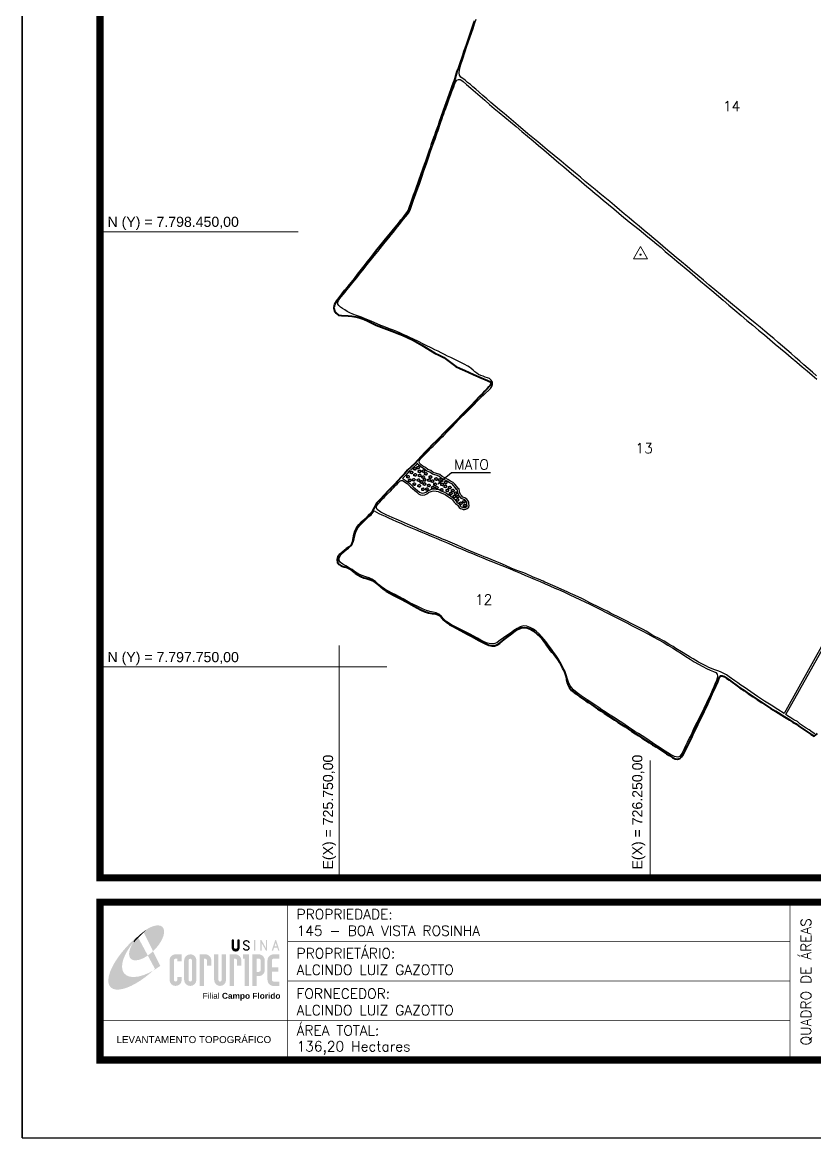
# Model space of a CAD drawing. Header units: inches. Extents: x 725240 to 727865, y 7796992 to 7800705.
# Drawn here: x 725240 to 726515, y 7796992 to 7798787 of the extents above; entities that cross this region are included whole.
import ezdxf
from ezdxf.enums import TextEntityAlignment as Align

# ---------------------------------------------------------------- set-up
doc = ezdxf.new("R2010")
doc.units = ezdxf.units.IN
doc.header["$MEASUREMENT"] = 0
doc.linetypes.add('CONTINUO', pattern=[0])
doc.linetypes.add('LIN0', pattern=[0])
doc.layers.add('0114000145', color=1, linetype='Continuous', lineweight=40)
doc.layers.add('MALHA', color=8, linetype='Continuous', lineweight=13)
for name, color, linetype in [('0114000145012', 5, 'Continuous'), ('0114000145013', 5, 'Continuous'), ('0114000145014', 5, 'Continuous'), ('0114000145015', 5, 'Continuous'), ('MARGEM', 7, 'CONTINUO'), ('MATO', 3, 'Continuous'), ('TEXTO', 7, 'Continuous')]:
    doc.layers.add(name, color=color, linetype=linetype)
doc.styles.add('ARIAL', font='arial.ttf')
doc.styles.add('ROMANS', font='romans')
doc.styles.add('Simplex', font='simplex.shx')
doc.styles.get("Standard").update_dxf_attribs({"font": 'arial.ttf'})

# ---------------------------------------------------------------- blocks, each defined once
blk = doc.blocks.new('mato')
at = {"layer": 'MATO', "color": 94, "linetype": 'CONTINUO'}
blk.add_lwpolyline([(734602, 7824195), (734601, 7824194), (734600, 7824193), (734599, 7824193), (734598, 7824192), (734597, 7824192), (734596, 7824192), (734595, 7824192), (734594, 7824193), (734593, 7824193), (734593, 7824194), (734592, 7824194), (734592, 7824195), (734592, 7824195), (734591, 7824196), (734591, 7824197), (734591, 7824197), (734591, 7824198), (734591, 7824199), (734591, 7824200), (734592, 7824201), (734592, 7824201), (734592, 7824201), (734592, 7824202), (734593, 7824202), (734594, 7824203), (734595, 7824204), (734594, 7824204), (734593, 7824204), (734593, 7824204), (734593, 7824205), (734592, 7824205), (734592, 7824206), (734591, 7824206), (734591, 7824207), (734591, 7824208), (734591, 7824209), (734591, 7824210), (734591, 7824211), (734591, 7824212), (734592, 7824212), (734592, 7824213), (734592, 7824213), (734593, 7824213), (734593, 7824214), (734594, 7824214), (734595, 7824215), (734595, 7824215), (734596, 7824215), (734597, 7824215), (734597, 7824215), (734598, 7824215), (734598, 7824215), (734599, 7824214), (734599, 7824214), (734600, 7824214), (734600, 7824213), (734600, 7824213), (734601, 7824213), (734601, 7824213), (734601, 7824214), (734601, 7824215), (734601, 7824216), (734602, 7824216), (734602, 7824217), (734602, 7824217), (734603, 7824217), (734603, 7824218), (734604, 7824218), (734604, 7824218), (734605, 7824218), (734606, 7824219), (734606, 7824219), (734607, 7824219), (734607, 7824219), (734608, 7824219), (734609, 7824219), (734609, 7824219), (734610, 7824218), (734610, 7824218), (734610, 7824218), (734611, 7824218), (734611, 7824217), (734611, 7824217), (734612, 7824216), (734612, 7824216), (734612, 7824215), (734612, 7824215), (734613, 7824214), (734613, 7824213), (734612, 7824212), (734612, 7824211), (734612, 7824210), (734612, 7824210), (734613, 7824210), (734614, 7824210), (734615, 7824210), (734615, 7824210), (734616, 7824210), (734617, 7824209), (734617, 7824209), (734618, 7824208), (734618, 7824208), (734619, 7824208), (734619, 7824207), (734619, 7824206), (734619, 7824204), (734619, 7824202), (734619, 7824202), (734618, 7824201), (734618, 7824200), (734618, 7824200), (734617, 7824199), (734616, 7824199), (734616, 7824199), (734615, 7824198), (734614, 7824198), (734613, 7824199), (734613, 7824199), (734612, 7824199), (734612, 7824197), (734613, 7824194), (734613, 7824194), (734613, 7824193), (734612, 7824192), (734612, 7824191), (734611, 7824191), (734611, 7824190), (734611, 7824190), (734610, 7824190), (734609, 7824189), (734609, 7824189), (734608, 7824189), (734607, 7824189), (734607, 7824189), (734606, 7824189), (734605, 7824189), (734605, 7824190), (734604, 7824190), (734604, 7824191), (734603, 7824191), (734603, 7824192), (734602, 7824192), (734602, 7824193), (734602, 7824194), (734602, 7824195)], dxfattribs=at)
blk = doc.blocks.new('A$C78F83FB3')
at = {"layer": 'MARGEM'}
h = blk.add_hatch(color=20, dxfattribs=at)
edge = h.paths.add_edge_path()
edge.add_ellipse((19.49, 23.77), major_axis=(-6.68, -6.67), ratio=0.469426, start_angle=292.7328, end_angle=601.2579)
edge.add_ellipse((22.83, 22.05), major_axis=(12.64, 11.29), ratio=0.457614, start_angle=79.9069, end_angle=107.9139)
edge = h.paths.add_edge_path()
edge.add_ellipse((18.28, 18.7), major_axis=(13.95, 13.59), ratio=0.386848, start_angle=63.9612, end_angle=264.5993)
edge.add_ellipse((22.83, 22.05), major_axis=(12.64, 11.29), ratio=0.457614, start_angle=107.9139, end_angle=245.1182, ccw=False)
edge.add_ellipse((19.49, 23.77), major_axis=(-6.68, -6.67), ratio=0.469426, start_angle=241.2579, end_angle=292.7328, ccw=False)
for color, points in [(20, [(15.46, 26.12), (14.17, 24.81), (14.06, 24.24), (14.39, 23.97), (14.67, 24.54), (19.47, 29.32), (18.48, 28.66), (17.31, 27.78)]), (7, [(58.42, 24.9), (57.9, 24.9), (57.9, 21.73, -0.414214), (57.15, 20.98), (56.84, 20.98, -0.414214), (56.09, 21.73), (56.09, 24.9), (55.57, 24.9), (55.57, 21.73, 0.414214), (56.84, 20.46), (57.15, 20.46, 0.414214), (58.42, 21.73)]), (7, [(61.7, 24.9), (61.23, 24.9, 0.396318), (60.04, 23.78), (60.04, 23.72, 0.151912), (60.39, 22.97), (60.46, 22.92), (62.18, 22), (62.85, 21.83, 0.12407), (62.51, 22.42), (60.75, 23.36, -0.13192), (60.56, 23.77, -0.385578), (61.23, 24.37), (61.7, 24.37, -0.414214), (62.37, 23.7), (62.89, 23.7, 0.414214)]), (7, [(62.37, 23.7), (62.89, 23.7, 0.414214), (61.7, 24.9), (61.23, 24.9, 0.396318), (60.04, 23.78), (60.04, 23.72, 0.151912), (60.39, 22.97), (60.46, 22.92), (62.18, 22), (62.18, 22, -0.131921), (62.37, 21.59, -0.385578), (61.7, 20.98), (61.23, 20.98, -0.414214), (60.56, 21.65), (60.04, 21.65, 0.414214), (61.23, 20.46), (61.7, 20.46, 0.402546), (62.89, 21.61, 0.165292), (62.51, 22.42), (60.75, 23.36, -0.13192), (60.56, 23.77, -0.385578), (61.23, 24.37), (61.7, 24.37, -0.414214)]), (7, [(30.97, 12.46), (29.13, 12.46), (29.13, 8.21, 1), (34.29, 8.21), (34.29, 9.41), (32.45, 9.41), (32.45, 8.21, -1), (30.97, 8.21)])]:
    blk.add_hatch(color=color, dxfattribs=at).paths.add_polyline_path(points)
h = blk.add_hatch(color=7, dxfattribs=at)
h.paths.add_polyline_path([(65.24, 24.9), (64.72, 24.9), (64.72, 20.46), (65.24, 20.46)])
h.paths.add_polyline_path([(67.38, 20.46), (67.9, 20.46), (67.9, 23.74), (69.74, 20.46), (70.23, 20.46), (70.23, 24.9), (69.71, 24.9), (69.71, 21.58), (67.85, 24.9), (67.38, 24.9)])
h.paths.add_polyline_path([(72.17, 20.46), (72.72, 20.46), (73.14, 21.73), (74.49, 21.73), (74.9, 20.46), (75.45, 20.46), (74, 24.9), (73.62, 24.9)])
h.paths.add_polyline_path([(73.81, 23.8), (74.32, 22.25), (73.31, 22.25)], flags=16)
h = blk.add_hatch(color=7, dxfattribs=at)
h.paths.add_polyline_path([(31.71, 18.93, 0.414214), (29.13, 16.35), (29.13, 12.46), (30.97, 12.46), (30.97, 16.35, -0.414214), (31.71, 17.09), (32.45, 17.09), (32.45, 16.02), (34.29, 16.02), (34.29, 18.93)])
h.paths.add_polyline_path([(44.15, 17.09, -0.414214), (44.89, 16.35), (44.89, 14.1), (46.72, 14.1), (46.72, 16.17, 0.433937), (44.15, 18.93), (41.77, 18.93), (41.77, 12.46), (43.61, 12.46), (43.61, 17.09)])
h.paths.add_polyline_path([(43.61, 12.46), (41.77, 12.46), (41.77, 5.62), (43.61, 5.62)])
h.paths.add_polyline_path([(47.92, 12.46), (49.75, 12.46), (49.75, 18.93), (47.92, 18.93)])
h.paths.add_polyline_path([(52.91, 18.93), (51.08, 18.93), (51.08, 12.46), (52.91, 12.46)])
h.paths.add_polyline_path([(51.08, 8.12, -1), (49.75, 8.12), (49.75, 12.46), (47.92, 12.46), (47.92, 8.12, 1), (52.91, 8.12), (52.91, 12.46), (51.08, 12.46)])
h.paths.add_polyline_path([(54.41, 12.46), (56.25, 12.46), (56.25, 17.09), (56.79, 17.09, -0.414214), (57.53, 16.35), (57.53, 14.1), (59.36, 14.1), (59.36, 16.17, 0.433937), (56.79, 18.93), (54.41, 18.93)])
h.paths.add_polyline_path([(56.25, 12.46), (54.41, 12.46), (54.41, 5.62), (56.25, 5.62)])
h.paths.add_polyline_path([(60.73, 12.46), (62.58, 12.46), (62.58, 18.93), (60.02, 18.93), (60.02, 17.08), (60.73, 17.08)])
h.paths.add_polyline_path([(62.58, 12.46), (60.73, 12.46), (60.73, 5.62), (62.58, 5.62)])
h.paths.add_polyline_path([(64.06, 12.46), (65.82, 12.46), (65.82, 17.17), (66.66, 17.17, -0.450417), (67.48, 16.25), (67.48, 12.46), (69.24, 12.46, 0.002307), (69.24, 12.48, 0.005282), (69.23, 12.54, -0.000938), (69.23, 12.53), (69.23, 16.17, 0.433937), (66.66, 18.93), (64.06, 18.93)])
h.paths.add_polyline_path([(64.06, 5.62), (65.82, 5.62), (65.82, 9.77), (66.66, 9.77, 0.426056), (69.24, 12.46), (67.48, 12.46), (67.48, 12.45, -0.450417), (66.66, 11.53), (65.82, 11.53), (65.82, 12.46), (64.06, 12.46)])
h.paths.add_polyline_path([(70.37, 12.46), (74.87, 12.46), (74.87, 13.44), (72.21, 13.44), (72.21, 16.35, -0.414214), (72.95, 17.09), (75.38, 17.09), (75.38, 18.93), (72.95, 18.93, 0.414214), (70.37, 16.35)])
h.paths.add_polyline_path([(72.21, 11.62), (74.87, 11.62), (74.87, 12.46), (70.37, 12.46), (70.37, 8.21, 0.414214), (72.95, 5.62), (75.38, 5.62), (75.38, 7.47), (72.95, 7.47, -0.414214), (72.21, 8.21)])
h = blk.add_hatch(color=7, dxfattribs=at)
h.paths.add_polyline_path([(35.29, 16.35), (35.29, 8.21, 1), (40.46, 8.21, 0.016978), (40.45, 8.38), (40.45, 16.17, 0.433937), (37.88, 18.93), (37.87, 18.93, 0.41391)])
h.paths.add_polyline_path([(38.62, 16.35), (38.62, 8.21, -1), (37.13, 8.21), (37.13, 16.35, -1)], flags=16)
at = {"layer": 'MARGEM', "linetype": 'Continuous'}
blk.add_lwpolyline([(58.42, 24.9), (57.9, 24.9), (57.9, 21.73, -0.414214), (57.15, 20.98), (56.84, 20.98, -0.414214), (56.09, 21.73), (56.09, 24.9), (55.57, 24.9), (55.57, 21.73, 0.414214), (56.84, 20.46), (57.15, 20.46, 0.414214), (58.42, 21.73), (58.42, 24.9)], format="xyb", close=True, dxfattribs=at)
at = {"layer": 'MARGEM', "color": 252, "insert": (43.05, 2.72), "char_height": 2.5, "attachment_point": 1, "style": 'ARIAL'}
blk.add_mtext_dynamic_manual_height_columns('Filial {\\fArial|b1|i0|c0|p34;Campo Florido}', width=33.0271, gutter_width=2.46, heights=[2.95], dxfattribs=at)

msp = doc.modelspace()

# ---------------------------------------------------------------- linework, layer by layer
at = {"layer": '0114000145'}
msp.add_lwpolyline([(725967.6, 7798789.4), (725965.6, 7798783.4), (725961.3, 7798770.5), (725956.9, 7798757.9), (725954.7, 7798751.6), (725952.5, 7798745.7), (725950.5, 7798739.9), (725948.7, 7798734.3), (725947, 7798729.3), (725945.5, 7798724.9), (725944.1, 7798720.5), (725942.8, 7798716.8), (725941.8, 7798713.7), (725940.7, 7798710.8), (725939.8, 7798708.8), (725939.4, 7798708), (725935.7, 7798695.9), (725934.7, 7798692.8), (725933.2, 7798689.2), (725931.5, 7798684.8), (725929.8, 7798680), (725923.9, 7798663.6), (725921.8, 7798657.7), (725919.8, 7798651.7), (725917.6, 7798645.6), (725913.5, 7798633.5), (725911.4, 7798627.6), (725909.4, 7798621.7), (725907.4, 7798616), (725905.4, 7798610.6), (725903.7, 7798605.6), (725902.4, 7798601.5), (725898.3, 7798591.5), (725897.9, 7798588.6), (725896.7, 7798585.1), (725895.4, 7798581.4), (725892.4, 7798573.3), (725889.1, 7798563.5), (725887.2, 7798558.1), (725885.1, 7798552.2), (725880.8, 7798539.9), (725878.5, 7798534), (725876.4, 7798527.9), (725874.1, 7798521.6), (725871.9, 7798515.2), (725869.6, 7798508.8), (725867.5, 7798502.5), (725865.2, 7798496.2), (725863.1, 7798489.9), (725860.6, 7798483.9), (725857.3, 7798478.5), (725853.4, 7798473.7), (725849.2, 7798468.6), (725845.1, 7798463.4), (725837.1, 7798453.4), (725833, 7798448.5), (725824.5, 7798438.2), (725820, 7798432.7), (725815.3, 7798426.8), (725810.5, 7798420.7), (725800.3, 7798407.5), (725795.1, 7798401.1), (725790.1, 7798394.8), (725779.5, 7798381.4), (725774.3, 7798374.5), (725769, 7798367.9), (725763.7, 7798361.6), (725758.6, 7798355.4), (725753.9, 7798349.4), (725749.6, 7798343.8), (725745.4, 7798338.4), (725742.2, 7798333.1), (725741.2, 7798327.7), (725742.2, 7798322.8), (725744.9, 7798318.8), (725748.8, 7798316), (725753.6, 7798315), (725764.2, 7798314.8), (725770.2, 7798314.3), (725776.6, 7798313.3), (725783.1, 7798311.7), (725789.4, 7798309.3), (725795.5, 7798306.5), (725801.9, 7798303.4), (725809.6, 7798299.9), (725817.9, 7798296.4), (725826.3, 7798293.1), (725834.9, 7798290.1), (725843.4, 7798287), (725851.8, 7798283.7), (725859.9, 7798280), (725867.9, 7798276.2), (725875.6, 7798272), (725882.9, 7798267.6), (725890, 7798263.3), (725903.7, 7798254.7), (725910.9, 7798251.4), (725918.1, 7798247.9), (725924.7, 7798243), (725930.9, 7798237.9), (725937.4, 7798233.2), (725944.5, 7798229.7), (725951.9, 7798226.6), (725959, 7798223.5), (725965.9, 7798220.4), (725978.3, 7798214.9), (725988.5, 7798210.6), (725991.9, 7798209.1), (725993.6, 7798207.4), (725993.9, 7798205.2), (725992.7, 7798202.7), (725990.6, 7798200.2), (725988, 7798197.1), (725984.4, 7798193.3), (725980.4, 7798189.4), (725976.3, 7798185.3), (725967.5, 7798176.1), (725962.5, 7798170.8), (725957.3, 7798165.5), (725951.8, 7798160.1), (725934.9, 7798142.7), (725929, 7798136.8), (725923.2, 7798130.9), (725917.4, 7798125), (725911.6, 7798119), (725905.7, 7798113), (725899.7, 7798106.9), (725893.7, 7798100.8), (725887.7, 7798094.6), (725881.8, 7798088.3), (725876.3, 7798082.6), (725871, 7798076.7), (725859.7, 7798066.2), (725854.9, 7798060.5), (725849.5, 7798054.9), (725844.1, 7798049.1), (725838.7, 7798043.4), (725833.4, 7798037.8), (725827.7, 7798032.1), (725823.1, 7798027.2), (725814.7, 7798018), (725810.3, 7798013.6), (725802.2, 7797999), (725798.9, 7797995), (725794.8, 7797990.7), (725790.7, 7797987), (725785.9, 7797983.2), (725781.4, 7797978.6), (725777.7, 7797973.7), (725775, 7797968.3), (725773.4, 7797962.6), (725772.5, 7797956.7), (725771.4, 7797951), (725768.9, 7797945.9), (725765.2, 7797942.2), (725761.3, 7797939.6), (725757.8, 7797937), (725754.4, 7797934.5), (725750.7, 7797930.9), (725747.7, 7797926.9), (725746.5, 7797922.3), (725747.3, 7797917.9), (725749.7, 7797914.5), (725753.3, 7797912.2), (725757.9, 7797910.6), (725762.8, 7797909.8), (725766.9, 7797907.4), (725771.2, 7797903.8), (725775.5, 7797900.7), (725779.9, 7797897.8), (725784.5, 7797895.1), (725789.5, 7797893.3), (725794.5, 7797892), (725799.2, 7797890.6), (725803.7, 7797888.7), (725807.9, 7797885.7), (725812, 7797882.2), (725816.1, 7797878.6), (725820.5, 7797875), (725825.5, 7797871.8), (725831.2, 7797868.6), (725837.3, 7797865.4), (725843.8, 7797862.1), (725850.3, 7797858.6), (725856.9, 7797855.1), (725863.2, 7797851.6), (725869.3, 7797848.2), (725875.2, 7797844.9), (725881.2, 7797841.8), (725887.2, 7797838.9), (725893.3, 7797837), (725899.5, 7797835.6), (725905.4, 7797834.9), (725910.5, 7797833), (725914.5, 7797829.4), (725918.1, 7797825.2), (725922.3, 7797821.3), (725927.2, 7797818.1), (725932.6, 7797815.1), (725938.5, 7797812.1), (725944.4, 7797808.9), (725950.4, 7797805.6), (725956.5, 7797802.3), (725962.8, 7797799), (725975, 7797792.3), (725980.4, 7797789.3), (725985.8, 7797786.7), (725990.9, 7797784.7), (725995.4, 7797783.7), (725999.7, 7797783.9), (726003.8, 7797785.5), (726008.1, 7797788.2), (726012.7, 7797791.6), (726017.7, 7797795.3), (726027.9, 7797803), (726033, 7797807), (726037.7, 7797810.5), (726042.5, 7797812.7), (726047.4, 7797813.1), (726052.5, 7797812.4), (726057.6, 7797810.5), (726063.3, 7797807), (726068.6, 7797802.6), (726073.4, 7797798), (726077.6, 7797793.4), (726081.3, 7797788.6), (726084.1, 7797784.4), (726086.3, 7797781.3), (726089.4, 7797776.6), (726092, 7797773.4), (726095.2, 7797770), (726098.3, 7797765.9), (726101.4, 7797761.7), (726104.2, 7797757.3), (726106.8, 7797752.7), (726109.3, 7797747.9), (726111.7, 7797743.2), (726113.7, 7797738.6), (726115, 7797733.9), (726115.7, 7797729.4), (726116.5, 7797724.8), (726118.2, 7797720.3), (726120.7, 7797715.8), (726123.9, 7797712), (726127.8, 7797708.6), (726132.4, 7797705.7), (726137.1, 7797701.7), (726141.9, 7797698.6), (726146.5, 7797695.4), (726151.1, 7797692.2), (726155.7, 7797689), (726165.4, 7797682.5), (726170.6, 7797679), (726176.1, 7797675.5), (726192.7, 7797664.7), (726198.3, 7797661), (726203.9, 7797657.3), (726209.4, 7797653.6), (726214.8, 7797649.9), (726220.4, 7797646.3), (726225.9, 7797642.8), (726231.4, 7797639.2), (726237, 7797635.6), (726248.4, 7797628.2), (726254.1, 7797624.5), (726259.7, 7797620.9), (726265.4, 7797617.2), (726276.6, 7797610.1), (726281.4, 7797606.9), (726286.1, 7797604.1), (726290.3, 7797602), (726294.2, 7797601.2), (726298, 7797602.3), (726300.9, 7797605), (726303.4, 7797609), (726306, 7797613.8), (726308.7, 7797619.2), (726311.4, 7797624.5), (726313.9, 7797629.7), (726316.5, 7797634.9), (726319.1, 7797640.6), (726321.6, 7797646.1), (726324.1, 7797651.4), (726326.7, 7797657), (726329.6, 7797663), (726332.6, 7797669.1), (726335.8, 7797675.4), (726338.9, 7797681.6), (726341.7, 7797687.6), (726344.5, 7797693.8), (726347.2, 7797700), (726350.2, 7797706.3), (726353.2, 7797712.7), (726355.9, 7797718.6), (726358.3, 7797723.9), (726360.4, 7797728.9), (726361.8, 7797733), (726363.6, 7797735.1), (726366.1, 7797735.5), (726369.2, 7797734.3), (726372.9, 7797731.8), (726377.1, 7797728.9), (726382.3, 7797725.2), (726388.2, 7797720.8), (726394.6, 7797716.3), (726401.2, 7797711.7), (726408.1, 7797706.9), (726415.2, 7797702), (726422.4, 7797697.2), (726429.8, 7797692.3), (726444.5, 7797683), (726451.7, 7797678.3), (726466.1, 7797669.2), (726468.9, 7797667.8), (726474.2, 7797664.4), (726479.6, 7797660.8), (726485.3, 7797658.3), (726489.2, 7797654.6), (726494.4, 7797651.3), (726499.2, 7797648.1), (726503.7, 7797644.9), (726508.5, 7797641.5), (726514.3, 7797638.2), (726519.3, 7797642.3)], dxfattribs=at)
at = {"layer": '0114000145012'}
msp.add_lwpolyline([(725801.2, 7797994.7), (725806, 7798001.1), (725806, 7798001.1), (725809.7, 7797999), (725813.9, 7797996.8), (725818.6, 7797994.5), (725823.7, 7797992.1), (725829.2, 7797989.5), (725835.2, 7797986.9), (725841.9, 7797983.9), (725849.2, 7797980.8), (725856.8, 7797977.5), (725864.7, 7797974), (725872.8, 7797970.6), (725881.1, 7797967.1), (725889.4, 7797963.7), (725897.6, 7797960.2), (725906, 7797956.8), (725914.4, 7797953.3), (725922.7, 7797949.7), (725931, 7797946), (725939.3, 7797942.6), (725947.6, 7797939.1), (725955.9, 7797935.5), (725964.3, 7797932), (725972.8, 7797928.6), (725981.2, 7797925.1), (725989.7, 7797921.7), (725998.4, 7797918.2), (726007.3, 7797914.7), (726016, 7797911.2), (726024.7, 7797907.5), (726033.3, 7797903.9), (726041.8, 7797900.4), (726049.8, 7797897), (726057.6, 7797893.6), (726065.4, 7797890.3), (726073.3, 7797887.1), (726081.1, 7797883.6), (726089, 7797880), (726097.1, 7797876.6), (726105.2, 7797873), (726113.2, 7797869.4), (726121.2, 7797865.6), (726129.2, 7797862), (726137.2, 7797858.2), (726145.2, 7797854.4), (726153.4, 7797850.5), (726161.8, 7797846.4), (726170.3, 7797842.1), (726178.6, 7797837.7), (726187, 7797833.3), (726195.4, 7797829.1), (726203.9, 7797824.7), (726212.5, 7797820.4), (726221.2, 7797816), (726229.8, 7797811.5), (726238.2, 7797807), (726246.6, 7797802.7), (726254.8, 7797798.2), (726262.9, 7797793.8), (726270.9, 7797789.4), (726278.6, 7797784.9), (726286.2, 7797780.4), (726293.6, 7797775.8), (726300.8, 7797771.2), (726307.7, 7797766.6), (726314.5, 7797762.3), (726321.2, 7797758.1), (726328, 7797754.2), (726334.7, 7797750.5), (726341, 7797747.4), (726346.7, 7797744.7), (726351.9, 7797742.4), (726355.9, 7797740.6), (726358, 7797738.1), (726358.7, 7797735), (726358.2, 7797731.6), (726356.9, 7797727.8), (726355, 7797723.3), (726352.8, 7797717.8), (726350, 7797711.8), (726347.1, 7797705.4), (726344.1, 7797698.8), (726340.9, 7797692.1), (726337.9, 7797685.6), (726334.9, 7797679.3), (726331.7, 7797672.9), (726328.6, 7797666.8), (726325.4, 7797660.5), (726322.1, 7797654.1), (726319.5, 7797648.4), (726317.1, 7797643), (726314.6, 7797637.8), (726312.1, 7797632.7), (726309.8, 7797627.9), (726307.3, 7797622.9), (726305, 7797617.8), (726302.8, 7797613), (726300.1, 7797608.8), (726297.5, 7797605.7), (726294.7, 7797604.5), (726291.8, 7797604.9), (726289.4, 7797605.8), (726286.3, 7797607.2), (726282.8, 7797608.9), (726278.7, 7797611.4), (726274.2, 7797614.2), (726269.5, 7797617.3), (726264.5, 7797620.6), (726259.3, 7797624), (726254.1, 7797627.5), (726248.7, 7797631.2), (726243, 7797635), (726237.2, 7797638.8), (726231.4, 7797642.4), (726225.8, 7797645.9), (726220.4, 7797649.3), (726215.2, 7797652.9), (726210, 7797656.5), (726204.6, 7797660.1), (726199.2, 7797663.7), (726194, 7797667.1), (726188.7, 7797670.5), (726183.2, 7797673.9), (726177.8, 7797677.5), (726172.4, 7797680.9), (726167.4, 7797684.3), (726162.6, 7797687.6), (726157.8, 7797690.8), (726153.1, 7797694), (726148.6, 7797697), (726143.9, 7797700), (726139.4, 7797703.2), (726134.9, 7797706.3), (726129.9, 7797709.9), (726126.8, 7797712.8), (726123.8, 7797716.4), (726121, 7797720.5), (726118.9, 7797725), (726117.2, 7797730.1), (726115.6, 7797735.5), (726113.4, 7797741.3), (726110.7, 7797747.4), (726107.8, 7797753.1), (726104.7, 7797758.6), (726101.6, 7797763.8), (726098.3, 7797768.7), (726094.7, 7797773.5), (726091.3, 7797778.4), (726087.7, 7797783.3), (726083.9, 7797788.4), (726079.7, 7797793.6), (726075.6, 7797798.6), (726071.5, 7797803.2), (726067, 7797807.2), (726062.3, 7797810.4), (726057.3, 7797813.1), (726051.9, 7797815.1), (726046.4, 7797815.6), (726041.1, 7797814.2), (726036.1, 7797811.6), (726030.9, 7797808.1), (726025.3, 7797804.1), (726019.7, 7797800.1), (726014.1, 7797796.3), (726008.9, 7797792.5), (726004, 7797789), (725999.1, 7797786.9), (725994, 7797786.8), (725988.7, 7797787.9), (725983.4, 7797790.2), (725977.9, 7797793), (725972.3, 7797796), (725966.5, 7797799), (725960.4, 7797802.4), (725954.1, 7797805.8), (725947.5, 7797809), (725941.2, 7797812.3), (725934.9, 7797815.5), (725928.7, 7797818.7), (725923.2, 7797822.2), (725918.5, 7797826.4), (725914.5, 7797830.8), (725910.4, 7797834.4), (725905.8, 7797836.7), (725901, 7797837.8), (725895.7, 7797838.9), (725890.5, 7797840.7), (725885.2, 7797842.9), (725879.8, 7797845.3), (725874.5, 7797847.8), (725869.3, 7797850.3), (725863.8, 7797853), (725858.2, 7797856.1), (725852.6, 7797859.2), (725847, 7797862.5), (725841.2, 7797865.6), (725835.2, 7797868.5), (725829.2, 7797871.5), (725823.4, 7797875), (725817.8, 7797878.8), (725812.9, 7797882.1), (725808.3, 7797887.1), (725802.6, 7797891.1), (725798.1, 7797892.9), (725792.5, 7797894.8), (725786.8, 7797896.6), (725781.3, 7797899), (725775.9, 7797902.2), (725771, 7797906.3), (725764.9, 7797909.6), (725760.6, 7797912.6), (725755.8, 7797915), (725751.9, 7797917.6), (725749.8, 7797921.1), (725749.7, 7797924.8), (725751.2, 7797928.5), (725753.8, 7797931.9), (725757.2, 7797934.9), (725761.1, 7797937.9), (725765, 7797941), (725768.7, 7797944.5), (725771.4, 7797948.2), (725773.1, 7797951.9), (725774.1, 7797955.8), (725775, 7797960.3), (725776, 7797964.9), (725777.7, 7797969.5), (725780.4, 7797974), (725784, 7797978.4), (725788.4, 7797982.8), (725793.2, 7797987.4), (725797.6, 7797991.6), (725801.2, 7797994.7)], close=True, dxfattribs=at)
at = {"layer": '0114000145013'}
msp.add_lwpolyline([(726701.2, 7798097.7), (726465.9, 7797674.6), (726455.6, 7797681.3), (726445, 7797688), (726434.1, 7797694.8), (726422.8, 7797702.3), (726412, 7797709.6), (726401.3, 7797716.9), (726396.3, 7797720.4), (726391.4, 7797723.9), (726386.7, 7797727.3), (726377.5, 7797734), (726373.1, 7797736.9), (726368.8, 7797739.2), (726364.7, 7797741.1), (726360.6, 7797742.7), (726352.7, 7797745.7), (726348.7, 7797747.3), (726344.5, 7797749), (726340.6, 7797750.8), (726336.5, 7797752.8), (726332.3, 7797755), (726328.2, 7797757.4), (726323.8, 7797760), (726319.2, 7797762.7), (726314.7, 7797765.5), (726310.1, 7797768.3), (726300.8, 7797774), (726291.7, 7797779.6), (726287, 7797782.5), (726282.1, 7797785.4), (726272.5, 7797791), (726262.7, 7797796.3), (726257.8, 7797798.9), (726253, 7797801.6), (726243.6, 7797807.3), (726239.1, 7797809.8), (726231.7, 7797813.7), (726218.7, 7797820.2), (726213.7, 7797822.8), (726202.9, 7797828.1), (726197.4, 7797830.8), (726191.9, 7797833.6), (726186.4, 7797836.4), (726180.9, 7797839.3), (726175.4, 7797842.1), (726169.7, 7797845), (726153.4, 7797853), (726148.5, 7797855.5), (726143.6, 7797858), (726139, 7797860.2), (726125.7, 7797866.3), (726121.2, 7797868.4), (726116.5, 7797870.5), (726093.6, 7797880.9), (726085.9, 7797884.2), (726083.7, 7797885.2), (726080.8, 7797886.3), (726077.8, 7797887.5), (726070.6, 7797890.7), (726062, 7797894.4), (726057.8, 7797896.2), (726053.8, 7797898), (726049.5, 7797899.9), (726045.1, 7797901.6), (726035.7, 7797905), (726026.5, 7797908.8), (726017.6, 7797912.9), (726008.9, 7797916.7), (726000.8, 7797920), (725987.7, 7797925.1), (725983.1, 7797927), (725978.5, 7797928.9), (725974, 7797930.8), (725961.2, 7797936.2), (725953.6, 7797939.3), (725946.6, 7797942.5), (725939.7, 7797945.6), (725928.3, 7797950.5), (725920.9, 7797953.6), (725916.3, 7797955.5), (725911.7, 7797957.2), (725902.4, 7797961), (725893.1, 7797964.9), (725883.9, 7797968.9), (725874.6, 7797972.9), (725864.7, 7797977.2), (725854.9, 7797981.6), (725845.2, 7797985.9), (725835.2, 7797990.1), (725825.4, 7797994.6), (725816.9, 7797998.8), (725811, 7798003), (725809.9, 7798005.5), (725810.1, 7798008.2), (725811.3, 7798010.6), (725813.1, 7798012.8), (725815.3, 7798015.1), (725819.7, 7798020.1), (725822, 7798022.6), (725824.5, 7798025.1), (725827.3, 7798027.6), (725832.7, 7798033.1), (725835.3, 7798035.9), (725837.9, 7798038.7), (725840.5, 7798041.4), (725843, 7798043.9), (725845.5, 7798046.4), (725847.4, 7798048.8), (725849.5, 7798049.9), (725851.9, 7798049.6), (725854.3, 7798048), (725856.6, 7798046.3), (725859.1, 7798044.8), (725861.8, 7798042), (725864.5, 7798039.4), (725867.8, 7798036.6), (725871, 7798033.9), (725874.2, 7798031.3), (725877.3, 7798028.5), (725880.6, 7798026.9), (725884, 7798026.3), (725887.5, 7798026.9), (725890.8, 7798028.4), (725893.7, 7798030.2), (725896.4, 7798031.7), (725899.2, 7798032.6), (725902.3, 7798033), (725905.7, 7798032.7), (725909.1, 7798032.1), (725912.6, 7798030.4), (725916.4, 7798028.8), (725920.5, 7798027.3), (725924.2, 7798024.5), (725927.3, 7798022.5), (725929.9, 7798020.5), (725932.1, 7798018.6), (725933.5, 7798017.2), (725935.1, 7798014.9), (725937.1, 7798012.8), (725939.1, 7798010.9), (725941, 7798009.3), (725942.8, 7798006), (725945.2, 7798004.8), (725947.1, 7798004.2), (725949.3, 7798003.2), (725951.3, 7798003.2), (725953.5, 7798003.4), (725955.6, 7798004.5), (725958.6, 7798006.7), (725958.8, 7798009.4), (725958.3, 7798012), (725958.2, 7798015), (725956.7, 7798017.5), (725955.1, 7798019.9), (725951.9, 7798021.6), (725948.7, 7798023.1), (725946.9, 7798025.4), (725945.2, 7798027.4), (725943.9, 7798030), (725943.2, 7798032.7), (725942.9, 7798035.6), (725940.9, 7798037.4), (725939, 7798040.2), (725936.1, 7798043.8), (725933.3, 7798046.6), (725928.9, 7798048.7), (725924.8, 7798051.1), (725920.7, 7798053.3), (725915.7, 7798056.1), (725911.7, 7798059.4), (725906.7, 7798061.2), (725901.3, 7798062.5), (725897.1, 7798065.6), (725892.5, 7798067.3), (725888.7, 7798070.6), (725884.7, 7798072.9), (725881.8, 7798074.9), (725879.4, 7798077.1), (725878.4, 7798079.4), (725879.3, 7798082.3), (725881.4, 7798085), (725883.9, 7798087.7), (725886.8, 7798090.6), (725889.7, 7798093.5), (725892.5, 7798096.3), (725898.1, 7798102.3), (725901, 7798105.2), (725903.9, 7798107.9), (725906.6, 7798110.5), (725909.2, 7798113.2), (725914.6, 7798118.8), (725917.5, 7798121.7), (725923.7, 7798128), (725930.6, 7798135.2), (725938.2, 7798143.1), (725942.1, 7798147.2), (725946.3, 7798151.4), (725950.8, 7798155.7), (725955.1, 7798160), (725958.5, 7798163.7), (725961.8, 7798166.9), (725965, 7798170.1), (725968, 7798173.3), (725971, 7798176.5), (725974, 7798179.6), (725977, 7798182.5), (725982.9, 7798187.9), (725985.5, 7798190.5), (725990.6, 7798195.3), (725993.3, 7798197.8), (725995.6, 7798200.8), (725996.8, 7798204.3), (725996.4, 7798208.1), (725994.6, 7798211.2), (725991.7, 7798213.6), (725988.3, 7798215), (725984.8, 7798216.2), (725981.3, 7798217.4), (725977.8, 7798218.8), (725974.2, 7798220.5), (725971.1, 7798222.6), (725968.3, 7798224.8), (725965.4, 7798227.2), (725962.4, 7798229.8), (725959.3, 7798232), (725956.6, 7798233.7), (725951, 7798236.7), (725947.5, 7798238.6), (725943.5, 7798240.6), (725939, 7798242.9), (725929.3, 7798247.6), (725924.2, 7798250), (725919.2, 7798252.6), (725914.1, 7798255.1), (725908.9, 7798257.6), (725903.8, 7798260.1), (725898.7, 7798262.6), (725888.6, 7798267.7), (725883.6, 7798270.2), (725878.7, 7798272.8), (725868.6, 7798277.7), (725863.4, 7798280.1), (725858.2, 7798282.6), (725853, 7798284.9), (725847.7, 7798287.2), (725842.5, 7798289.3), (725837.4, 7798291.4), (725832.2, 7798293.4), (725821.8, 7798297.3), (725816.7, 7798299.3), (725806.3, 7798304), (725801.1, 7798306.1), (725790.7, 7798310.2), (725785.8, 7798312.3), (725781, 7798314.2), (725776.3, 7798315.8), (725771.7, 7798317.5), (725767.1, 7798319.6), (725762.9, 7798321.8), (725758.9, 7798324.2), (725755.2, 7798326.4), (725751.8, 7798328.8), (725749.1, 7798331.1), (725747.7, 7798333.7), (725747.8, 7798336.5), (725749, 7798339.4), (725751.1, 7798342.4), (725756.5, 7798349.2), (725759.4, 7798352.8), (725762.4, 7798356.5), (725765.5, 7798360.4), (725771.7, 7798368.2), (725774.9, 7798372.1), (725778.2, 7798376.1), (725781.4, 7798380.1), (725784.7, 7798384.2), (725788.1, 7798388.4), (725791.5, 7798392.8), (725795, 7798397.1), (725802, 7798405.8), (725809, 7798414.5), (725812.4, 7798418.9), (725815.8, 7798423.3), (725819.3, 7798427.8), (725826.5, 7798436.5), (725830.1, 7798440.9), (725833.7, 7798445.3), (725837.1, 7798449.4), (725840.5, 7798453.5), (725843.7, 7798457.8), (725846.9, 7798461.9), (725850.2, 7798466.1), (725853.5, 7798470.1), (725856.7, 7798473.9), (725859.7, 7798477.7), (725862.3, 7798481.8), (725864.4, 7798486.3), (725866.2, 7798491), (725868, 7798495.9), (725869.7, 7798500.9), (725873.4, 7798511), (725877.1, 7798521.4), (725878.9, 7798526.5), (725880.7, 7798531.5), (725882.4, 7798536.3), (725883.9, 7798541.2), (725885.6, 7798546.4), (725891, 7798561.1), (725893.9, 7798570.7), (725896.8, 7798579.1), (725902.9, 7798595.1), (725904.3, 7798599), (725906.5, 7798606), (725907.6, 7798609.3), (725909, 7798613.1), (725912.9, 7798624.8), (725915.5, 7798632.5), (725916.7, 7798636.2), (725918, 7798639.8), (725919.5, 7798643.8), (725921.2, 7798648.2), (725924.5, 7798657.5), (725926.1, 7798662.1), (725927.7, 7798666.5), (725929.4, 7798671), (725931.1, 7798675.5), (725932.7, 7798679.7), (725934.1, 7798683.4), (725935.4, 7798687.2), (725937, 7798690.9), (725938.9, 7798693.7), (725941.7, 7798695.1), (725944.7, 7798694.9), (725947.2, 7798693.5), (725949.6, 7798691.7), (725954.9, 7798687.2), (725961.9, 7798681.1), (725969.2, 7798674.8), (725976.6, 7798668.4), (725984.2, 7798661.7), (725991.7, 7798655), (725999.4, 7798648.5), (726007.4, 7798641.7), (726016.2, 7798634.5), (726025.4, 7798626.8), (726034.8, 7798619.4), (726044, 7798611.6), (726053.1, 7798603.8), (726062.1, 7798596.1), (726070.6, 7798588.8), (726078.9, 7798581.8), (726087.1, 7798574.7), (726095.3, 7798567.8), (726103.4, 7798561.1), (726111.3, 7798554.4), (726119.2, 7798547.5), (726127.2, 7798540.6), (726131.5, 7798537.4), (726135.6, 7798534), (726144.1, 7798526.6), (726148.5, 7798522.9), (726152.9, 7798519), (726157.3, 7798515.3), (726161.8, 7798511.8), (726166.2, 7798508.3), (726170.3, 7798504.7), (726174.6, 7798501.1), (726183.2, 7798494.1), (726191.6, 7798487.1), (726200, 7798480), (726204.3, 7798476.4), (726216.7, 7798465.8), (726232.4, 7798453.8), (726239.6, 7798447.7), (726246.7, 7798441.8), (726253.8, 7798435.9), (726260.9, 7798430.3), (726267.7, 7798424.5), (726274.5, 7798418.5), (726285.4, 7798409.3), (726293.3, 7798402.7), (726313.8, 7798385.4), (726322.4, 7798378.1), (726331.2, 7798370.7), (726340.2, 7798363.1), (726349.3, 7798355.4), (726367.6, 7798339.8), (726377, 7798331.8), (726386.6, 7798323.6), (726396.4, 7798315.5), (726406, 7798307.4), (726415.6, 7798299.5), (726424.7, 7798291.5), (726434, 7798283.9), (726443, 7798276.4), (726451.5, 7798269.2), (726459.9, 7798262.1), (726468.5, 7798254.9), (726477.2, 7798247.7), (726486, 7798240.3), (726494.7, 7798232.9), (726502.9, 7798226), (726510.8, 7798219.4), (726518.3, 7798212.7)], dxfattribs=at)
at = {"layer": '0114000145014'}
msp.add_lwpolyline([(726518.1, 7798218.4), (726511.3, 7798224.2), (726504.5, 7798230.1), (726497.7, 7798235.9), (726490.9, 7798241.9), (726484.1, 7798247.9), (726477.1, 7798253.9), (726470.2, 7798259.9), (726463.2, 7798266), (726456.2, 7798272), (726449.2, 7798278), (726441.9, 7798284), (726434.6, 7798290.1), (726427, 7798296.4), (726419.1, 7798303.1), (726410.6, 7798310.1), (726401.5, 7798317.5), (726392, 7798325.3), (726382.5, 7798333.2), (726373, 7798341.2), (726363.6, 7798349), (726354.2, 7798356.7), (726345, 7798364.3), (726336, 7798371.9), (726327, 7798379.4), (726318.2, 7798386.8), (726309.5, 7798394.3), (726300.7, 7798401.6), (726292, 7798408.6), (726274.7, 7798423.3), (726266.1, 7798430.6), (726249.1, 7798444.8), (726240.8, 7798451.9), (726232.5, 7798458.8), (726224.4, 7798465.6), (726216.4, 7798472.2), (726208.5, 7798478.8), (726200.8, 7798485.3), (726193.1, 7798492), (726185.1, 7798498.5), (726177.2, 7798505), (726169.4, 7798511.6), (726161.5, 7798518.1), (726153.5, 7798524.5), (726145.6, 7798531), (726137.9, 7798537.6), (726130.2, 7798544.2), (726114.8, 7798557.1), (726107.1, 7798563.5), (726084.5, 7798582), (726077, 7798588.3), (726069.3, 7798594.7), (726053.6, 7798607.8), (726038, 7798621), (726030.1, 7798627.5), (726022.6, 7798633.9), (726015.1, 7798640.3), (726007.7, 7798646.4), (726000.6, 7798652.3), (725994, 7798658.1), (725987.4, 7798663.8), (725981, 7798669.3), (725975, 7798674.7), (725969.6, 7798679.5), (725964.9, 7798683.4), (725960.9, 7798686.9), (725956.4, 7798690.3), (725952.6, 7798693.9), (725945.4, 7798698.7), (725943.6, 7798702), (725942.8, 7798705.9), (725943.4, 7798710.3), (725944.6, 7798715.2), (725946.2, 7798720.7), (725948.1, 7798726.8), (725952.4, 7798740.1), (725954.8, 7798747.3), (725962.7, 7798769.5), (725965.3, 7798777), (725967.8, 7798784.5), (725970.2, 7798791.9)], dxfattribs=at)
at = {"layer": '0114000145015', "linetype": 'Continuous', "lineweight": -2}
msp.add_lwpolyline([(726515.4, 7797641.9), (726510.7, 7797644.8), (726506.1, 7797648.2), (726501.4, 7797651.4), (726496.6, 7797654.6), (726491.7, 7797657.8), (726487.5, 7797661.7), (726481.5, 7797664.3), (726476.4, 7797667.7), (726471.1, 7797671.2), (726468.3, 7797673), (726705.8, 7798095.2)], dxfattribs=at)
at = {"layer": 'MALHA'}
for points in [[(725683.7, 7798450), (725365, 7798450)], [(725750, 7797410.1), (725750, 7797784.1)], [(725826.6, 7797750), (725365, 7797750)], [(726250, 7797410.1), (726250, 7797599.3)]]:
    msp.add_lwpolyline(points, dxfattribs=at)
at = {"layer": 'MARGEM', "color": 174, "linetype": 'LIN0'}
msp.add_line((725240, 7796992.1), (725240, 7800704.6), dxfattribs=at)
at = {"layer": 'MARGEM', "color": 174, "linetype": 'LIN0', "flags": 128}
msp.add_lwpolyline([(727865, 7796992.1), (727865, 7800704.6), (725240, 7800704.6), (725240, 7796992.1)], close=True, dxfattribs=at)
at = {"layer": 'MARGEM', "color": 174, "linetype": 'LIN0', "const_width": 11.4, "flags": 128}
for points in [[(727740, 7797410.1), (727740, 7800579.6), (725365, 7800579.6), (725365, 7797410.1)], [(725365, 7797371.2), (727740, 7797371.2), (727740, 7797117.1), (725365, 7797117.1)]]:
    msp.add_lwpolyline(points, close=True, dxfattribs=at)
at = {"layer": 'MARGEM', "color": 174, "linetype": 'LIN0', "flags": 128}
for points, const_width in [([(725667, 7797371.2), (725667, 7797117.1)], 1.26), ([(725667, 7797371.2), (725667, 7797119.4)], 1.25), ([(726475.2, 7797371.2), (726475.2, 7797120.2)], 1.26), ([(725667, 7797307.7), (726475.2, 7797307.7)], 1.26), ([(725667, 7797244.2), (726475.2, 7797244.2)], 1.26), ([(725365, 7797180.6), (726475.2, 7797180.6)], 1.26)]:
    msp.add_lwpolyline(points, dxfattribs=dict(at, const_width=const_width))
at = {"layer": 'MATO'}
msp.add_lwpolyline([(725875.8, 7798077.5), (725873.1, 7798074.6), (725861.9, 7798064.2), (725857.2, 7798058.5), (725851.6, 7798052.7), (725853, 7798052.5), (725856, 7798050.5), (725858.3, 7798048.8), (725861, 7798047.2), (725863.9, 7798044.1), (725866.6, 7798041.6), (725869.7, 7798038.9), (725872.9, 7798036.2), (725876.1, 7798033.5), (725879, 7798031), (725881.6, 7798029.8), (725884, 7798029.4), (725886.7, 7798029.8), (725889.4, 7798031), (725892.2, 7798032.8), (725895.2, 7798034.4), (725898.5, 7798035.5), (725902.3, 7798036.1), (725906.1, 7798035.7), (725910.1, 7798035), (725913.9, 7798033.1), (725917.5, 7798031.6), (725922, 7798030), (725925.9, 7798026.9), (725929, 7798025), (725931.8, 7798022.8), (725934.2, 7798020.7), (725935.8, 7798019.1), (725937.4, 7798016.8), (725939.2, 7798014.9), (725941.1, 7798013.2), (725943.4, 7798011.2), (725945, 7798008.2), (725946.3, 7798007.6), (725948.2, 7798007), (725950, 7798006.2), (725951.2, 7798006.2), (725952.6, 7798006.3), (725954, 7798007.1), (725955.7, 7798008.3), (725955.8, 7798009.2), (725955.3, 7798011.7), (725955.2, 7798014.1), (725954.2, 7798015.9), (725953, 7798017.6), (725950.6, 7798018.9), (725946.8, 7798020.7), (725944.6, 7798023.5), (725942.6, 7798025.8), (725941.1, 7798028.9), (725940.3, 7798032.2), (725940.1, 7798034.1), (725938.6, 7798035.4), (725936.6, 7798038.4), (725933.9, 7798041.8), (725931.5, 7798044.1), (725927.5, 7798046.1), (725923.4, 7798048.5), (725919.3, 7798050.6), (725914, 7798053.6), (725910.2, 7798056.8), (725905.8, 7798058.3), (725900, 7798059.7), (725895.6, 7798062.9), (725890.9, 7798064.7), (725887, 7798068.2), (725883.1, 7798070.4), (725879.9, 7798072.6), (725876.9, 7798075.3)], close=True, dxfattribs=at)
at = {"layer": 'TEXTO', "color": 7, "lineweight": 9, "flags": 128}
msp.add_lwpolyline([(726223.4, 7798406.7), (726246, 7798406.7), (726234.7, 7798426.2)], close=True, dxfattribs=at)
at = {"layer": 'TEXTO', "color": 7, "lineweight": 9, "const_width": 1.77, "flags": 128}
msp.add_lwpolyline([(726233.8, 7798413.2, -1), (726235.6, 7798413.2, -1)], format="xyb", close=True, dxfattribs=at)
at = {"layer": 'TEXTO'}
msp.add_lwpolyline([(725993.2, 7798061.9), (725930.5, 7798061.9), (725909.1, 7798044.6), (725917.3, 7798049.7), (725916.6, 7798050.7)], dxfattribs=at)

# ---------------------------------------------------------------- block references
at = {"layer": 'MARGEM', "linetype": 'ByBlock', "xscale": 3.82250678711726, "yscale": 3.82250678711726, "zscale": 3.82250678711726}
msp.add_blockref('A$C78F83FB3', (725365.5, 7797214.8), dxfattribs=at)
at = {"layer": 'MATO', "linetype": 'Continuous', "xscale": 0.1475672367960215, "yscale": 0.1475672367960215, "zscale": 0.1475672367960215}
for p in [(617462.7, 6643466.6), (617467.9, 6643472.3), (617473.4, 6643474.3), (617475.6, 6643468.3), (617481.8, 6643468.7), (617485.7, 6643464.3), (617457, 6643459.6), (617459.9, 6643453.8), (617466.2, 6643454.7), (617467.1, 6643447.8), (617468.5, 6643462.6), (617474, 6643454.1), (617475, 6643445), (617475.8, 6643461.7), (617478.4, 6643451.1), (617481.4, 6643459.1), (617483.4, 6643447.9), (617483.8, 6643454.5), (617490.6, 6643445.7), (617490.8, 6643454.2), (617493.2, 6643459.2), (617496.3, 6643452.6), (617500.7, 6643447.4), (617502.4, 6643456), (617508.2, 6643454.5), (617511.9, 6643447.2), (617517.6, 6643450.3), (617481.1, 6643439.4), (617487.5, 6643439.8), (617497, 6643442.3), (617503.3, 6643441.9), (617511.2, 6643438.4), (617517.1, 6643444.1), (617520.3, 6643437.7), (617524.1, 6643442.3), (617525.7, 6643432.6), (617529.1, 6643437.3), (617531.7, 6643428), (617533.6, 6643433.1), (617537, 6643427.8), (617536.5, 6643422.3), (617541.8, 6643416.9), (617547, 6643419.2), (617548.4, 6643413.1)]:
    msp.add_blockref('mato', p, dxfattribs=at)

# ---------------------------------------------------------------- texts
at = {"layer": 'MALHA'}
for s, p in [('N (Y) = 7.798.450,00', (725377.1, 7798453)), ('N (Y) = 7.797.750,00', (725377.1, 7797752.5))]:
    msp.add_text(s, height=16.25, dxfattribs=at).set_placement(p, align=Align.BOTTOM_LEFT)
for s, p in [('E(X) = 725.750,00', (725744.9, 7797423.6)), ('E(X) = 726.250,00', (726242.5, 7797423.6))]:
    msp.add_text(s, height=16.25, rotation=90, dxfattribs=at).set_placement(p, align=Align.BOTTOM_LEFT)
at = {"layer": 'MARGEM', "color": 7, "linetype": 'Continuous', "lineweight": 9, "style": 'Simplex'}
for s, p in [('PROPRIEDADE:', (725681.3, 7797359.8)), ('PROPRIETÁRIO:', (725681.3, 7797296.9)), ('FORNECEDOR:', (725681.3, 7797232.1)), ('ÁREA TOTAL:', (725681.3, 7797172.9))]:
    msp.add_text(s, height=16.25, dxfattribs=at).set_placement(p, align=Align.TOP_LEFT)
at = {"layer": 'MARGEM', "color": 7, "linetype": 'Continuous', "style": 'Simplex'}
msp.add_text('QUADRO DE ÁREAS', height=16.25, rotation=90, dxfattribs=at).set_placement((726500.9, 7797243), align=Align.MIDDLE_CENTER)
for s, p in [('145 - BOA VISTA ROSINHA ', (725681.3, 7797333.3)), ('ALCINDO LUIZ GAZOTTO ', (725681.3, 7797270.4)), ('ALCINDO LUIZ GAZOTTO ', (725681.3, 7797205.5)), ('136,20 Hectares ', (725681.3, 7797147.2))]:
    msp.add_text(s, height=16.25, dxfattribs=at).set_placement(p, align=Align.TOP_LEFT)
at = {"layer": 'MARGEM', "color": 7, "linetype": 'ByBlock'}
msp.add_text('LEVANTAMENTO TOPOGRÁFICO', height=11.25, dxfattribs=at).set_placement((725516, 7797150), align=Align.MIDDLE_CENTER)
at = {"layer": 'MARGEM', "color": 3, "linetype": 'ByBlock', "insert": (725962.8, 7798075.4), "char_height": 16.25, "attachment_point": 5, "style": 'ROMANS'}
msp.add_mtext_dynamic_manual_height_columns('{\\C7;MATO}', width=44.863, gutter_width=1, heights=[0], dxfattribs=at)
at = {"layer": 'TEXTO', "linetype": 'Continuous', "char_height": 16.25, "attachment_point": 1, "style": 'Simplex'}
for s, insert in [('{\\C7;14}', (726367.3, 7798660.2)), ('{\\C7;13}', (726226.6, 7798109.8)), ('{\\C7;12}', (725968.4, 7797866.1))]:
    msp.add_mtext_dynamic_manual_height_columns(s, width=44.863, gutter_width=1, heights=[0], dxfattribs=dict(at, insert=insert))

doc.saveas('drawing.dxf')
